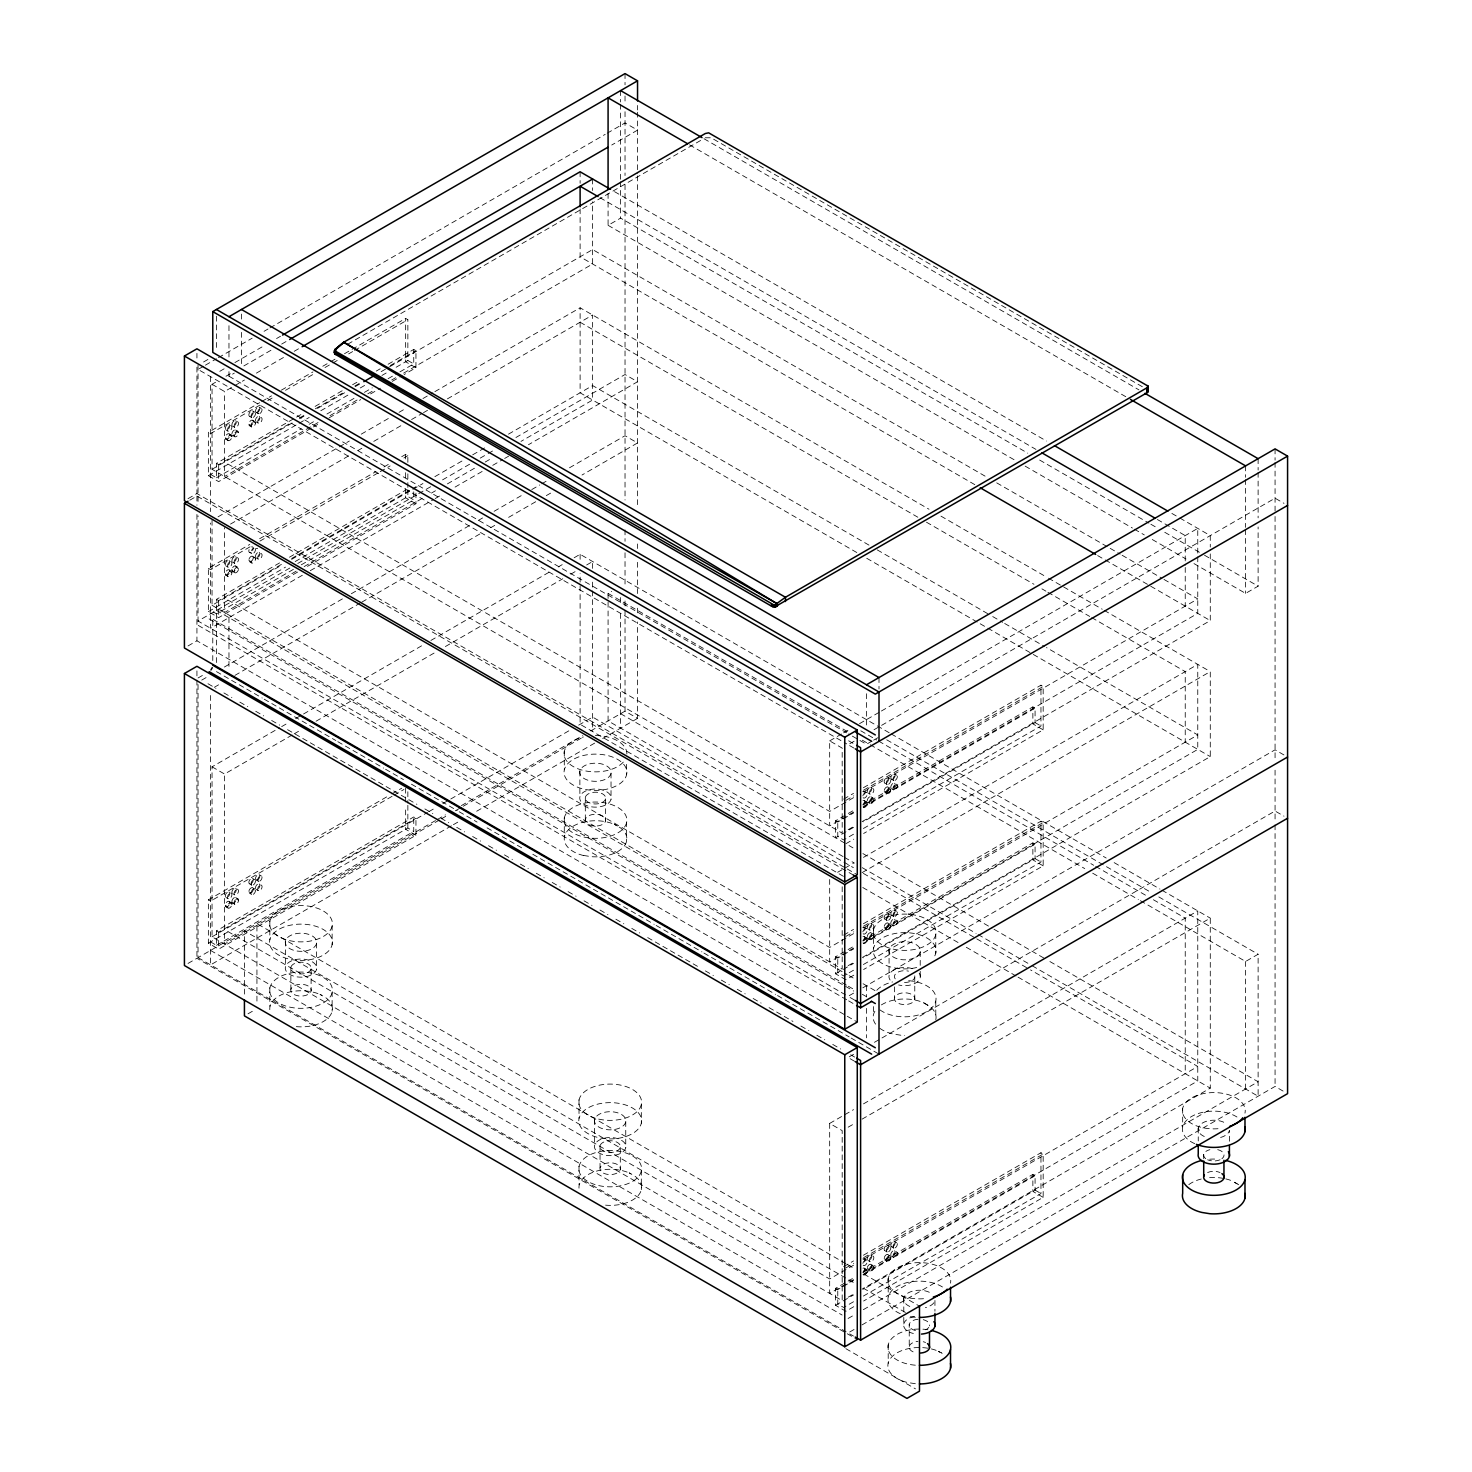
<?xml version="1.0" encoding="UTF-8"?>
<svg xmlns="http://www.w3.org/2000/svg" width="1472" height="1472" viewBox="0 0 1472 1472"><rect width="100%" height="100%" fill="white"/><g stroke="black" fill="none" stroke-linecap="round" stroke-linejoin="round"><path stroke-width="0.75" stroke-dasharray="5 3.75" d="M231.914 434.111L231.969 433.43A3.128 1.803 -60 0 1 234.324 430.082A3.128 1.803 -60 0 1 236.33 431.37L236.274 432.069A3.128 1.803 -60 0 1 233.919 435.399A3.128 1.803 -60 0 1 231.914 434.111L234.122 435.289A3.128 1.803 -60 0 0 236.127 436.669A3.128 1.803 -60 0 0 238.482 433.338L238.538 432.639A3.128 1.803 -60 0 0 236.532 431.37A3.128 1.803 -60 0 0 234.177 434.7L234.122 435.399M234.122 571.394L234.177 570.713A3.128 1.803 -60 0 1 236.532 567.364A3.128 1.803 -60 0 1 238.538 568.652L238.482 569.351A3.128 1.803 -60 0 1 236.127 572.682A3.128 1.803 -60 0 1 234.122 571.394L231.914 570.014M231.914 901.655L231.969 900.956A3.128 1.803 -60 0 1 234.324 897.626A3.128 1.803 -60 0 1 236.33 898.895A3.128 1.803 -60 0 1 238.538 900.183L238.482 900.864A3.128 1.803 -60 0 1 236.127 904.213A3.128 1.803 -60 0 1 234.122 902.925L234.177 902.226A3.128 1.803 -60 0 1 236.532 898.895L236.274 899.594A3.128 1.803 -60 0 1 233.919 902.925A3.128 1.803 -60 0 1 231.914 901.655L234.122 902.814M867.229 800.915L867.284 800.216A3.128 1.803 -60 0 1 869.639 796.886A3.128 1.803 -60 0 1 871.645 798.155L871.59 798.854A3.128 1.803 -60 0 1 869.234 802.185A3.128 1.803 -60 0 1 867.229 800.915L869.437 802.074M873.853 799.443L873.798 800.124A3.128 1.803 -60 0 1 871.442 803.473A3.128 1.803 -60 0 1 869.437 802.185L869.492 801.486A3.128 1.803 -60 0 1 871.847 798.155A3.128 1.803 -60 0 1 873.853 799.443L871.626 798.266M869.437 938.198L869.492 937.498A3.128 1.803 -60 0 1 871.847 934.168A3.128 1.803 -60 0 1 873.853 935.438L873.798 936.137A3.128 1.803 -60 0 1 871.442 939.486A3.128 1.803 -60 0 1 869.437 938.198L867.229 936.818M871.645 934.168L871.59 934.867A3.128 1.803 -60 0 1 869.234 938.198A3.128 1.803 -60 0 1 867.229 936.928L867.284 936.229A3.128 1.803 -60 0 1 869.639 932.898A3.128 1.803 -60 0 1 871.645 934.168L873.834 935.548M871.645 1265.699L871.59 1266.38A3.128 1.803 -60 0 1 869.234 1269.729A3.128 1.803 -60 0 1 867.229 1268.441L867.284 1267.742A3.128 1.803 -60 0 1 869.639 1264.411A3.128 1.803 -60 0 1 871.645 1265.699L873.798 1267.668A3.128 1.803 -60 0 1 871.442 1270.998A3.128 1.803 -60 0 1 869.437 1269.71L869.492 1269.03A3.128 1.803 -60 0 1 871.847 1265.681A3.128 1.803 -60 0 1 873.853 1266.969M203.578 361.983L209.098 358.782M203.578 366.234L198.039 369.417L846.676 743.894M205.418 365.166L216.458 358.782M218.426 357.641L252.154 338.174M264.058 331.31L268.014 329.01M270.002 327.87L605.194 134.357M607.182 133.216L625.03 122.912L637.542 130.125L611.763 145.01M219.77 371.33L225.29 368.147M234.913 362.572L264.666 345.405M276.57 338.542L280.526 336.242M853.558 812.102L829.674 825.884L829.674 740.876L842.186 748.107L842.186 833.115L212.042 469.292L212.042 384.284L218.003 380.843M225.97 376.243L231.932 372.802M243.874 365.921L271.731 349.821M281.667 344.08L287.647 340.639M228.97 371.643L228.97 376.225L234.324 373.115M212.042 384.284L224.554 391.515L244.444 380.034M256.386 373.134L284.243 357.052M294.179 351.311L300.159 347.87M347.723 344.209L701.298 140.079M311.383 428.094L218.666 481.62L208.362 475.677L208.362 432.326L259.642 402.702M261.63 401.562L271.492 395.876M281.354 390.172L312.91 371.956M322.791 366.252L328.698 362.83M330.666 361.689L336.591 358.285M344.485 353.722L405.646 318.412L407.854 319.682L407.854 360.493L394.036 368.46M259.882 405.113L210.57 433.596L208.362 432.326M267.775 400.568L273.7 397.146M285.531 390.301L315.118 373.226M324.999 367.522L330.906 364.118M332.893 362.977L338.799 359.554M348.662 353.869L352.618 351.587M354.586 350.446L407.854 319.682M608.083 193.458L608.083 225.326L620.614 218.114L1027.75 453.174M210.57 474.389L216.458 477.793L216.458 463.349L301.282 414.368M315.1 406.401L342.718 390.448M352.581 384.744L358.506 381.34M376.262 371.091L380.199 368.81M388.093 364.246L413.742 349.434L415.95 350.722L415.95 367.724L404.119 374.55M216.458 463.349L218.666 464.618L291.658 422.482M299.552 417.919L305.477 414.497M315.339 408.811L344.926 391.718M354.789 386.032L360.714 382.61M390.301 365.516L415.95 350.722M212.042 469.292L292.192 423.016M299.57 418.747L306.121 414.975M317.492 408.406L345.92 391.994M355.286 386.584L361.836 382.812M381.156 371.662L389.105 367.062M389.694 366.73L592.627 249.559L986.755 477.112M208.362 475.677L297.142 424.414M299.11 423.274L309.212 417.441M320.804 410.743L350.41 393.668M360.272 387.964L366.418 384.413M381.966 375.434L386.161 373.023M216.458 477.793L301.282 428.812M309.175 424.267L315.1 420.845M326.931 414.018L356.537 396.925M364.412 392.362L372.306 387.817M388.093 378.69L397.955 373.005M399.942 371.864L413.742 363.897L413.742 349.434M318.062 422.538L224.554 476.523L224.554 391.515M330.004 415.638L357.862 399.556M367.798 393.815L373.778 390.374M391.681 380.034L395.655 377.734M403.622 373.134L592.627 264.003L592.627 201.774M188.011 498.677L196.935 493.525L857.274 874.773M313.352 426.954L319.277 423.531M329.139 417.827L360.714 399.611M370.576 393.907L380.438 388.222M392.27 381.377L402.15 375.691M189.796 500.204L196.935 496.064L853.3 875.012M218.003 516.856L349.324 441.048M361.266 434.148L389.105 418.066M399.059 412.326L405.021 408.866M422.942 398.544L432.878 392.785M434.866 391.644L580.115 307.795L929.034 509.238M230.515 524.087L349.894 455.161M357.862 450.561L361.836 448.261M373.778 441.379L401.635 425.298M411.571 419.538L421.526 413.798M423.513 412.657L427.487 410.357M447.396 398.875L592.627 315.008L592.627 400.016L520.996 441.379M297.583 572.074L218.666 617.633L208.362 611.671L208.362 568.321L249.78 544.401M259.642 538.715L376.059 471.5M383.953 466.955L389.859 463.533M401.709 456.706L405.646 454.425L407.854 455.694L407.854 462.502M250.019 546.83L210.57 569.609L208.362 568.321M259.882 541.126L378.267 472.788M380.236 471.647L390.098 465.943M403.917 457.976L407.854 455.694M216.458 662.547L216.458 599.362L279.588 562.911M289.45 557.207L405.849 490.01M216.458 599.362L218.666 600.631L281.796 564.181M291.658 558.477L415.95 486.717M212.042 520.297L212.042 605.305L282.256 564.77M291.622 559.36L422.942 483.534M434.866 476.652L463.312 460.239M472.678 454.83L484.619 447.93M508.484 434.148L592.627 385.572L869.326 545.321M208.362 611.671L285.531 567.125M295.154 561.568L407.854 496.506L413.742 499.891L413.742 491.648M289.837 568.045L198.039 621.037L846.676 995.514M297.767 563.463L416.778 494.758M418.747 493.598L430.652 486.735M442.557 479.872L470.322 463.827M480.24 458.105L486.183 454.682M488.17 453.523L494.114 450.101M515.936 437.497L625.03 374.514L637.542 381.745L528.448 444.728M293.388 569.388L216.458 613.806L210.57 610.402M301.282 564.825L413.742 499.891M296.185 571.173L224.554 612.536L224.554 527.528M304.134 566.591L423.513 497.665M431.48 493.065L435.454 490.765M447.396 483.883L475.235 467.802M485.19 462.042L491.17 458.602M307.446 566.37L415.95 503.718L415.95 493.102M302.349 575.258L210.57 628.25L210.57 523.038M310.279 570.676L433.246 499.689M435.234 498.548L441.177 495.107M455.069 487.085L482.834 471.058M492.752 465.336L502.67 459.614M504.657 458.473L508.613 456.173M188.011 645.95L196.935 640.798L857.274 1022.046M198.039 677.985L203.578 674.802M201.738 680.101L207.258 676.918M224.388 667.037L343.381 598.331M351.311 593.75L470.322 525.044M478.253 520.462L484.196 517.022M494.114 511.299L521.898 495.273M531.797 489.55L539.746 484.969M541.714 483.81L547.676 480.387M569.498 467.783L625.03 435.73L637.542 442.943L582.01 475.014M214.25 687.332L221.61 683.082M234.913 675.39L359.867 603.262M361.854 602.122L482.834 532.257M490.765 527.675L494.739 525.394M508.613 517.371L536.378 501.345M546.296 495.622L552.258 492.182M853.558 1279.628L829.674 1293.41L829.674 1123.412L842.186 1130.625L842.186 1300.641L212.042 936.818L212.042 766.82L279.68 727.757M281.667 726.616L287.647 723.157M295.596 718.575L301.576 715.116M303.563 713.975L422.942 645.049M430.891 640.449L550.27 571.541M558.238 566.941L562.212 564.641M574.154 557.759L580.115 554.3L875.288 724.721M212.042 766.82L224.554 774.033L292.192 734.988M294.179 733.829L300.159 730.388M316.075 721.206L435.454 652.28M445.39 646.539L562.782 578.754M570.75 574.172L576.711 570.713M586.666 564.972L592.627 561.531L592.627 568.431M843.051 856.557L608.083 720.912L608.083 593.4L611.671 591.339M210.57 941.933L216.458 945.318L216.458 930.874L413.742 816.978L415.95 818.248L415.95 835.25L218.666 949.146L208.362 943.202L208.362 899.852L389.859 795.064M391.828 793.923L401.709 788.219M392.067 796.334L210.57 901.122L208.362 899.852M394.036 795.193L403.917 789.489M216.458 930.874L218.666 932.144L415.95 818.248M212.042 936.818L427.487 812.434M428.904 811.624L435.454 807.834M442.833 803.583L449.383 799.793M450.8 798.983L570.75 729.726M578.698 725.126L592.627 717.085L853.392 867.634M208.362 943.202L407.854 828.018L413.742 831.422L413.742 816.978M216.458 945.318L413.742 831.422M188.011 963.442L196.935 958.29L857.274 1339.538M198.039 684.535L198.039 957.646L435.491 820.566M437.478 819.426L445.446 814.826M461.362 805.626L582.783 735.522M590.75 730.922L625.03 711.142L637.542 718.373L637.542 621.975M439.429 819.996L224.554 944.049L224.554 774.033M441.416 818.837L447.396 815.396M455.345 810.796L461.325 807.355M463.312 806.214L582.691 737.288M451.407 825.829L210.57 964.878L210.57 694.048M453.413 824.67L460.791 820.419M476.67 811.238L594.725 743.084M602.692 738.484L637.542 718.373M247.995 1013.822L255.153 1009.682M829.674 740.876L841.616 733.994M843.603 732.835L849.565 729.394M859.519 723.654L879.41 712.172M881.415 711.013L1197.766 528.374L1197.766 613.382L863.494 806.362M854.128 741.226L848.074 744.703L856.612 749.634M874.018 729.726L1275.065 498.198L1283.989 503.35M871.847 741.189L866.493 744.28L848.608 733.958M873.632 740.158L879.005 737.067M843.658 799.112L853.521 793.408M863.402 787.722L1040.962 685.198L1043.17 686.486L1043.17 729.836L863.622 833.483M845.866 800.382L853.76 795.837M863.622 790.133L1043.17 686.486M853.558 797.658L829.674 811.44L224.554 462.079M863.494 791.918L1197.766 598.92L1163.929 579.398M853.558 827.393L835.562 837.789L835.562 820.787L853.318 810.538M863.181 804.834L1032.866 706.891L1035.074 708.161L1035.074 722.605L863.181 821.836M835.562 820.787L837.77 822.057L853.558 812.949M863.42 807.263L1035.074 708.161M1193.976 563.592L1245.606 593.4L1258.118 586.169L1258.118 526.976M848.166 829.674L854.128 826.215M862.095 821.634L1210.278 620.595L1210.278 549.387M853.521 834.219L843.658 839.923L837.77 836.519L837.77 822.057M863.402 828.515L1040.962 726.009L1040.962 685.198M845.866 843.732L853.76 839.187M837.642 872.289L853.558 863.107M863.494 857.366L1197.766 664.387L1197.766 749.395L863.494 942.374M862.095 872.638L1210.278 671.6L1210.278 756.608L862.095 957.628M843.658 935.125L853.521 929.421M863.402 923.735L1040.962 821.21L1043.17 822.498L1043.17 865.849L863.622 969.496M845.866 936.394L853.76 931.831M863.622 926.146L1043.17 822.498M853.558 933.653L829.674 947.453L224.554 598.074M863.494 927.912L1197.766 734.933L1046.482 647.588M853.76 975.2L845.866 979.745L835.562 973.802L835.562 956.8L853.318 946.551M863.181 940.847L1032.866 842.886L1035.074 844.174L1035.074 858.618L863.181 957.849M853.558 948.115L829.674 961.897L829.674 876.889M835.562 956.8L837.77 958.07L853.558 948.962M863.42 943.258L1035.074 844.174M848.166 965.669L854.128 962.228M835.562 973.802L853.558 963.406M853.521 970.232L843.658 975.918L837.77 972.532L837.77 958.07M863.402 964.528L1040.962 862.022L1040.962 821.21M853.594 993.14L848.074 996.323L856.612 1001.254M862.813 987.822L1275.065 749.818L1283.989 754.97M853.594 1054.338L848.074 1057.522L854.625 1061.312M874.423 1042.323L1275.065 811.017L1283.989 816.169M829.674 1123.412L853.558 1109.63M863.494 1103.871L1197.766 910.892L1197.766 1080.908L863.494 1273.887M848.166 1127.184L854.128 1123.743M862.095 1119.143L1210.278 918.123L1210.278 1088.139L862.095 1289.159M1140.358 900.698L1245.606 961.474L1258.118 954.242L1258.118 1096.217L1031.118 965.154M843.658 1266.638L853.521 1260.952M863.402 1255.248L1040.962 1152.742L1043.17 1154.011L1043.17 1197.362L863.622 1301.009M845.866 1267.926L853.76 1263.362M863.622 1257.658L1043.17 1154.011M853.558 1265.184L829.674 1278.966L224.554 929.605M863.494 1259.443L1197.766 1066.464L1030.547 969.919M853.76 1306.713L845.866 1311.276L835.562 1305.314L835.562 1288.313L853.318 1278.064M863.181 1272.378L1032.866 1174.417L1035.074 1175.686L1035.074 1190.13L863.181 1289.38M835.562 1288.313L837.77 1289.601L853.558 1280.474M863.42 1274.789L1035.074 1175.686M848.166 1297.2L854.128 1293.759M835.562 1305.314L853.558 1294.937M853.521 1301.745L843.658 1307.449L837.77 1304.045L837.77 1289.601M863.402 1296.059L1040.962 1193.534L1040.962 1152.742M848.074 1318.489L853.797 1315.195M863.346 1309.675L1258.118 1081.754L1047.604 960.222M854.036 1329.51L848.074 1332.951L853.447 1336.042M861.985 1324.929L1275.065 1086.428L1283.989 1091.598M705.272 137.779L711.16 137.779L1142.99 387.099M583.519 855.453L591.431 856.686A31.317 18.087 0 0 0 622.711 847.835A31.317 18.087 0 0 0 620.282 827.742L614.505 824.357L618.718 826.786M605.581 1205.126L606.17 1205.218A31.317 18.087 0 0 0 637.45 1196.35A31.317 18.087 0 0 0 635.021 1176.257L629.225 1172.871L633.438 1175.3M915.345 1383.717L907.433 1382.484A31.409 18.142 0 0 1 889.879 1359.3A31.409 18.142 0 0 1 929.439 1348.499M296.35 1026.61L296.976 1026.702A31.317 18.087 0 0 0 328.256 1017.833A31.317 18.087 0 0 0 325.827 997.74L320.031 994.373L324.245 996.802M881.378 1004.916A31.409 18.142 0 0 1 923.79 1002.8L927.894 1005.302M704.021 138.754L1138.96 389.878M689.522 144.845L1126.448 397.09M614.523 191.654L1046.482 441.03M1171.878 513.434L1177.858 516.874M1179.845 518.034L1210.278 535.606L1210.278 547.087M600.024 197.726L1035.957 449.402M1157.378 519.506L1185.236 535.606L1185.236 565.193M1039.655 460.055L1148.896 523.112M1150.883 524.253L1156.845 527.694M1164.775 532.294L1202.514 554.079M1204.501 555.22L1258.118 586.169M608.083 225.326L1015.238 460.386M1025.156 466.127L1132.41 528.043M1134.397 529.184L1144.314 534.925M1152.263 539.506L1186.027 559.01M996.71 482.853L1108.177 547.216M1110.182 548.357L1120.137 554.116M1122.124 555.257L1161.923 578.238M974.814 484.656L580.115 256.79L580.115 208.987M1097.652 555.588L1210.278 620.595M940.976 516.138L1046.482 577.042M1048.469 578.183L1102.215 609.224M1104.202 610.365L1210.278 671.6M580.115 322.239L918.51 517.61M926.477 522.21L1033.97 584.274M1041.918 588.855L1045.911 591.155M1047.898 592.314L1089.703 616.437M1091.69 617.596L1185.236 671.6L1185.236 742.164M877.275 549.902L990.748 615.425M992.735 616.566L1002.69 622.306M1004.677 623.466L1044.494 646.447M856.796 552.534L580.115 392.803L580.115 307.795M866.75 558.293L978.236 622.638M980.223 623.797L1210.278 756.608M407.854 360.493L413.742 363.897M1035.074 722.605L1040.962 726.009M415.95 367.724L405.646 361.762L405.646 318.412M1043.17 729.836L1032.866 723.893L1032.866 706.891M877.275 725.862L889.217 732.762M891.222 733.921L1106.19 858.029M1114.157 862.629L1159.936 889.07M1161.923 890.21L1210.278 918.123M886.733 739.827L1150.883 892.326M1158.814 896.926L1258.118 954.242M860.789 730.793L876.705 739.993M878.692 741.134L1093.678 865.26M1095.665 866.401L1145.437 895.142M1153.404 899.742L1185.236 918.123L1185.236 1073.677M608.083 593.4L848.406 732.154M862.298 740.177L868.259 743.618M870.246 744.758L1084.735 868.59M1092.684 873.19L1138.371 899.558M228.97 376.225L846.621 732.817M848.663 740.784L854.625 744.243M259.182 407.174L261.39 408.443M894.498 773.959L896.706 775.229M1035.074 858.618L1040.962 862.022M415.95 503.718L405.646 497.775L405.646 488.649M1043.17 865.849L1032.866 859.887L1032.866 842.886M256.165 412.418L258.391 413.687M891.48 779.203L893.688 780.491M252.54 410.872L254.748 412.16M887.855 777.676L890.063 778.946M259.238 416.447A3.128 1.803 -60 0 1 258.244 421.268A3.128 1.803 -60 0 1 255.539 419.722A3.128 1.803 -60 0 1 259.238 416.447L261.446 417.717A3.128 1.803 -60 0 1 260.452 422.556A3.128 1.803 -60 0 1 257.747 420.992A3.128 1.803 -60 0 1 261.446 417.717M894.553 783.233A3.128 1.803 -60 0 1 893.559 788.072A3.128 1.803 -60 0 1 890.854 786.508A3.128 1.803 -60 0 1 894.553 783.233L896.761 784.502A3.128 1.803 -60 0 1 895.767 789.342A3.128 1.803 -60 0 1 893.062 787.778A3.128 1.803 -60 0 1 896.761 784.502M249.559 416.355L251.767 417.625M884.874 783.159L887.082 784.429M256.11 421.857L258.318 423.126M891.425 788.642L893.633 789.912M252.65 420.293L254.858 421.562M887.966 787.078L890.174 788.348M253.258 421.691L255.466 422.979A3.128 1.803 -60 0 1 253.497 426.641A3.128 1.803 -60 0 1 251.105 426.07L251.05 425.445A3.128 1.803 -60 0 1 253.037 421.838A3.128 1.803 -60 0 1 255.41 422.409L255.466 423.034M888.573 788.55A3.128 1.803 -60 0 1 886.586 792.157A3.128 1.803 -60 0 1 884.212 791.605L884.157 790.961A3.128 1.803 -60 0 1 886.126 787.354A3.128 1.803 -60 0 1 888.518 787.925L890.781 789.765A3.128 1.803 -60 0 1 888.794 793.445A3.128 1.803 -60 0 1 886.42 792.874L886.365 792.249A3.128 1.803 -60 0 1 888.334 788.642A3.128 1.803 -60 0 1 890.726 789.194L890.781 789.838M248.842 424.249L251.05 425.518M884.157 791.034L886.365 792.304M249.449 425.647L251.657 426.917M884.764 792.433L886.972 793.721M235.686 420.698A3.128 1.803 -60 0 1 234.692 425.518A3.128 1.803 -60 0 1 231.987 423.973A3.128 1.803 -60 0 1 235.686 420.698L237.894 421.967A3.128 1.803 -60 0 1 236.9 426.806A3.128 1.803 -60 0 1 234.195 425.242A3.128 1.803 -60 0 1 237.894 421.967M870.982 787.483A3.128 1.803 -60 0 1 870.007 792.322A3.128 1.803 -60 0 1 867.302 790.758A3.128 1.803 -60 0 1 870.982 787.483L873.209 788.753A3.128 1.803 -60 0 1 872.215 793.592A3.128 1.803 -60 0 1 869.51 792.028A3.128 1.803 -60 0 1 873.209 788.753M232.558 426.107L234.766 427.377M867.873 792.893L870.081 794.162M229.062 424.506A3.128 1.803 -60 0 1 228.068 429.364A3.128 1.803 -60 0 1 225.363 427.782A3.128 1.803 -60 0 1 229.062 424.506L231.27 425.794A3.128 1.803 -60 0 1 230.276 430.634A3.128 1.803 -60 0 1 227.571 429.07A3.128 1.803 -60 0 1 231.27 425.794M864.377 791.31L866.585 792.58M235.612 430.008L237.82 431.278M870.927 796.794L873.135 798.082M236.311 431.48L238.519 432.75M225.934 429.916L228.142 431.204M232.613 435.491L234.821 436.761M867.928 802.277L870.136 803.546M229.172 433.946L231.398 435.215M864.487 800.75L866.695 802.019M229.687 435.307L231.895 436.577M865.002 802.093L867.21 803.381M225.308 437.828L227.516 439.116M225.805 439.19L228.013 440.459M620.614 713.699L847.007 844.413M848.994 845.554L852.969 847.854M862.905 853.576L991.999 928.114M993.986 929.255L1045.617 959.063M844.431 857.366L854.367 863.089M862.298 867.689L976.102 933.395M978.089 934.536L1029.738 964.344M863.346 873.393L974.814 937.738M976.801 938.897L1028.56 968.778M843.438 876.337L580.115 724.316L580.115 573.326M862.776 887.506L958.898 943M966.276 947.269L1016.048 975.991M1018.035 977.15L1210.278 1088.139M894.498 909.972L896.706 911.242M891.48 915.216L893.688 916.486M887.855 913.67L890.063 914.958M259.238 552.442A3.128 1.803 -60 0 1 258.244 557.281A3.128 1.803 -60 0 1 255.539 555.717A3.128 1.803 -60 0 1 259.238 552.442L261.446 553.73A3.128 1.803 -60 0 1 260.452 558.569A3.128 1.803 -60 0 1 257.747 557.005A3.128 1.803 -60 0 1 261.446 553.73M894.553 919.246A3.128 1.803 -60 0 1 893.559 924.085A3.128 1.803 -60 0 1 890.854 922.521A3.128 1.803 -60 0 1 894.553 919.246L896.761 920.515A3.128 1.803 -60 0 1 895.767 925.354A3.128 1.803 -60 0 1 893.062 923.79A3.128 1.803 -60 0 1 896.761 920.515M249.559 552.368L251.767 553.638M884.874 919.154L887.082 920.442M256.11 557.851L258.318 559.139M891.425 924.655L893.633 925.925M252.65 556.306L254.858 557.575M887.966 923.091L890.174 924.361M253.258 557.778A3.128 1.803 -60 0 1 251.289 561.384A3.128 1.803 -60 0 1 248.897 560.814L248.842 560.188A3.128 1.803 -60 0 1 250.829 556.582A3.128 1.803 -60 0 1 253.202 557.134L255.466 558.974M888.573 924.563A3.128 1.803 -60 0 1 886.586 928.17A3.128 1.803 -60 0 1 884.212 927.599L884.157 926.974A3.128 1.803 -60 0 1 886.126 923.367A3.128 1.803 -60 0 1 888.518 923.938L890.781 925.778A3.128 1.803 -60 0 1 888.794 929.458A3.128 1.803 -60 0 1 886.42 928.887L886.365 928.262A3.128 1.803 -60 0 1 888.334 924.637A3.128 1.803 -60 0 1 890.726 925.207L890.781 925.833M248.842 560.243L251.105 562.083A3.128 1.803 -60 0 0 253.497 562.654A3.128 1.803 -60 0 0 255.466 559.047L255.41 558.422A3.128 1.803 -60 0 0 253.037 557.851A3.128 1.803 -60 0 0 251.05 561.458M884.157 927.047L886.365 928.317M249.449 561.66L251.657 562.93M884.764 928.446L886.972 929.734M235.686 556.692A3.128 1.803 -60 0 1 234.692 561.531A3.128 1.803 -60 0 1 231.987 559.967A3.128 1.803 -60 0 1 235.686 556.692L237.894 557.98A3.128 1.803 -60 0 1 236.9 562.819A3.128 1.803 -60 0 1 234.195 561.255A3.128 1.803 -60 0 1 237.894 557.98M870.982 923.496A3.128 1.803 -60 0 1 870.007 928.335A3.128 1.803 -60 0 1 867.302 926.771A3.128 1.803 -60 0 1 870.982 923.496L873.209 924.766A3.128 1.803 -60 0 1 872.215 929.605A3.128 1.803 -60 0 1 869.51 928.041A3.128 1.803 -60 0 1 873.209 924.766M232.558 562.102L234.766 563.39M867.873 928.906L870.081 930.175M229.062 560.519A3.128 1.803 -60 0 1 228.068 565.358A3.128 1.803 -60 0 1 225.363 563.794A3.128 1.803 -60 0 1 229.062 560.519L231.27 561.807A3.128 1.803 -60 0 1 230.276 566.646A3.128 1.803 -60 0 1 227.571 565.064A3.128 1.803 -60 0 1 231.27 561.807M864.377 927.323L866.585 928.593M235.612 566.021L237.82 567.29M870.927 932.806L873.135 934.076M236.311 567.474L238.519 568.762M225.934 565.929L228.142 567.198M232.613 571.486L234.821 572.774M867.928 938.29L870.136 939.559M229.172 569.958L231.398 571.228M864.487 936.744L866.695 938.032M229.687 571.32L231.895 572.59A3.128 1.803 -60 0 1 229.816 576.343A3.128 1.803 -60 0 1 227.534 575.552L227.498 574.908A3.128 1.803 -60 0 1 229.595 571.375A3.128 1.803 -60 0 1 231.877 572.148L231.895 572.792M865.002 938.106L867.21 939.375M225.308 573.841L227.516 575.11M225.805 575.202L228.013 576.472M923.698 1002.874L929.513 1006.222A31.317 18.087 0 0 1 935.806 1019.654M1238.688 1184.739L1232.874 1181.372L1237.087 1183.801M212.042 605.305L842.186 969.128L842.186 884.12M216.458 610.402L847.173 974.538M849.16 975.697L853.134 977.997M863.089 983.738L879.005 992.919M846.382 985.081L211.692 618.645L212.778 621.037L212.778 660.818M848.369 986.24L854.349 989.681M862.298 994.281L866.29 996.581M209.098 618.902L853.723 991.079M846.676 999.764L198.039 625.287L198.039 515.807M848.663 1000.905L856.612 1005.505M216.458 671.618L262.218 698.022M264.206 699.182L335.837 740.526M337.824 741.686L383.585 768.108M385.572 769.249L403.475 779.59M411.442 784.19L457.203 810.594M459.19 811.753L477.094 822.094M487.048 827.834L524.842 849.657M532.809 854.257L606.427 896.761M608.414 897.902L654.175 924.324M656.162 925.465L701.923 951.887M703.91 953.046L727.794 966.828M729.781 967.969L775.542 994.391M777.529 995.55L849.16 1036.895M851.147 1038.054L879.005 1054.136M207.994 683.726L215.961 688.326M223.91 692.926L231.877 697.507M239.826 702.107L247.793 706.707M255.742 711.289L263.709 715.889M271.658 720.489L279.625 725.089M287.574 729.67L416.907 804.338M424.874 808.938L432.823 813.538M440.79 818.119L448.739 822.719M456.706 827.319L464.655 831.919M472.622 836.501L480.571 841.101M488.538 845.701L496.487 850.282M504.454 854.882L512.403 859.482M520.37 864.082L528.319 868.664M536.286 873.264L544.235 877.864M552.202 882.446L560.17 887.046M568.118 891.646L576.086 896.246M584.034 900.827L592.002 905.427M599.95 910.027L607.918 914.609M615.866 919.209L623.834 923.809M631.782 928.409L639.75 932.99M647.698 937.59L697.452 966.313M705.401 970.913L713.368 975.494M721.317 980.094L729.284 984.694M737.233 989.276L745.2 993.876M753.149 998.476L761.116 1003.076M769.065 1007.658L792.948 1021.439M800.915 1026.039L808.864 1030.639M816.831 1035.239L824.78 1039.821M832.747 1044.421L840.696 1049.021M850.65 1054.762L854.625 1057.062M1035.074 1190.13L1040.962 1193.534M415.95 835.25L405.646 829.288L405.646 806.472M1043.17 1197.362L1032.866 1191.418L1032.866 1174.417M259.182 874.699L261.39 875.969M894.498 1241.485L896.706 1242.773M256.165 879.943L258.391 881.213M891.48 1246.747L893.688 1248.017M252.54 878.416L254.748 879.686M887.855 1245.202L890.063 1246.471M259.238 883.973A3.128 1.803 -60 0 1 258.244 888.812A3.128 1.803 -60 0 1 255.539 887.248A3.128 1.803 -60 0 1 259.238 883.973L261.446 885.242A3.128 1.803 -60 0 1 260.452 890.082A3.128 1.803 -60 0 1 257.747 888.518A3.128 1.803 -60 0 1 261.446 885.242M894.553 1250.758A3.128 1.803 -60 0 1 893.559 1255.598A3.128 1.803 -60 0 1 890.854 1254.034A3.128 1.803 -60 0 1 894.553 1250.758L896.761 1252.028A3.128 1.803 -60 0 1 895.767 1256.867A3.128 1.803 -60 0 1 893.062 1255.322A3.128 1.803 -60 0 1 896.761 1252.028M249.559 883.881L251.767 885.169M884.874 1250.685L887.082 1251.954M256.11 889.382L258.318 890.652M891.425 1256.168L893.633 1257.438M252.65 887.818L254.858 889.088M887.966 1254.604L890.174 1255.892M253.258 889.29A3.128 1.803 -60 0 1 251.289 892.897A3.128 1.803 -60 0 1 248.897 892.326L248.842 891.701A3.128 1.803 -60 0 1 250.829 888.094A3.128 1.803 -60 0 1 253.202 888.665L255.466 890.505A3.128 1.803 -60 0 1 253.497 894.185A3.128 1.803 -60 0 1 251.105 893.614L251.05 892.989A3.128 1.803 -60 0 1 253.037 889.364A3.128 1.803 -60 0 1 255.41 889.934L255.466 890.56M888.573 1256.076A3.128 1.803 -60 0 1 886.586 1259.701A3.128 1.803 -60 0 1 884.212 1259.13L884.157 1258.505A3.128 1.803 -60 0 1 886.126 1254.88A3.128 1.803 -60 0 1 888.518 1255.45L890.781 1257.29A3.128 1.803 -60 0 1 888.794 1260.97A3.128 1.803 -60 0 1 886.42 1260.4L886.365 1259.774A3.128 1.803 -60 0 1 888.334 1256.168A3.128 1.803 -60 0 1 890.726 1256.738L890.781 1257.364M248.842 891.774L251.05 893.044M884.157 1258.56L886.365 1259.83M249.449 893.173L251.657 894.461M884.764 1259.977L886.972 1261.246M235.686 888.223A3.128 1.803 -60 0 1 234.692 893.062A3.128 1.803 -60 0 1 231.987 891.498A3.128 1.803 -60 0 1 235.686 888.223L237.894 889.493A3.128 1.803 -60 0 1 236.9 894.332A3.128 1.803 -60 0 1 234.195 892.768A3.128 1.803 -60 0 1 237.894 889.493M870.982 1255.009A3.128 1.803 -60 0 1 870.007 1259.848A3.128 1.803 -60 0 1 867.302 1258.284A3.128 1.803 -60 0 1 870.982 1255.009L873.209 1256.278A3.128 1.803 -60 0 1 872.215 1261.118A3.128 1.803 -60 0 1 869.51 1259.554A3.128 1.803 -60 0 1 873.209 1256.278M232.558 893.633L234.766 894.902M867.873 1260.418L870.081 1261.688M229.062 892.05A3.128 1.803 -60 0 1 228.068 896.89A3.128 1.803 -60 0 1 225.363 895.307A3.128 1.803 -60 0 1 229.062 892.05L231.27 893.32A3.128 1.803 -60 0 1 230.276 898.159A3.128 1.803 -60 0 1 227.571 896.595A3.128 1.803 -60 0 1 231.27 893.32M864.377 1258.836L866.585 1260.106M235.612 897.534L237.82 898.803M870.927 1264.319L873.135 1265.607M236.311 899.006L238.519 900.275M225.934 897.46L228.142 898.73M867.229 1268.33L869.437 1269.618M232.613 903.017L234.821 904.286M867.928 1269.802L870.136 1271.072M229.172 901.471L231.398 902.759M864.487 1268.275L866.695 1269.545M229.687 902.833L231.895 904.102M865.002 1269.618L867.21 1270.906M225.308 905.372L227.516 906.642M845.866 1263.675L256.938 923.643L256.938 1001.77M847.854 1264.816L853.834 1268.257M863.788 1273.998L919.485 1306.161M225.805 906.715L228.013 908.003M853.263 1282.388L244.426 930.874L244.426 995.201M863.199 1288.129L906.973 1313.392M210.57 950.434L842.131 1315.048M198.039 957.646L846.087 1331.792M845.866 1348.665L915.51 1388.869M1275.065 448.886L1275.065 460.092M1275.065 462.337L1275.065 514.206M1275.065 516.488L1275.065 758.871M1275.065 770.206L1275.065 822.498M1275.065 824.78L1275.065 1086.428M1258.118 458.675L1258.118 470.046M1258.118 472.328L1258.118 517.868M1245.606 465.888L1245.606 477.278M1245.606 479.559L1245.606 527.362M1245.606 529.644L1245.606 593.4M1245.606 961.474L1245.606 1088.986M1229.414 1141.242L1229.414 1130.478A15.714 9.071 0 0 1 1219.865 1137.654M1203.71 1154.324L1203.71 1158.74M1198.245 1128.067L1198.245 1140.984M1185.236 567.456L1185.236 606.151M1182.678 1108.306L1182.678 1126.853M935.769 934.646A31.409 18.142 0 0 1 885.445 946.588A31.409 18.142 0 0 1 892.694 915.455A31.409 18.142 0 0 1 935.769 934.646L935.787 953.194M935.787 1001.107L935.787 1017.594M934.941 1300.494L934.941 1311.258M920.202 951.979A15.714 9.071 0 0 1 895.05 957.941A15.714 9.071 0 0 1 898.674 942.374A15.714 9.071 0 0 1 920.202 951.979L920.221 969.202M920.221 971.354L920.221 977.794M914.774 977.371L914.774 999.47A10.212 5.888 0 0 1 898.398 1003.352A10.212 5.888 0 0 1 900.754 993.232A10.212 5.888 0 0 1 914.756 999.47M917.994 1319.262A10.212 5.888 0 0 0 909.236 1324.358L909.236 1346.42A10.212 5.888 0 0 0 915.474 1352.658M903.79 1298.083L903.79 1315.287M903.79 1317.44L903.79 1323.898A15.714 9.071 0 0 0 913.376 1333.503M894.516 986.847L894.516 997.906M889.07 949.55L889.07 975.384M888.205 1278.322L888.205 1296.869M888.205 1344.782L888.205 1363.33M879.005 677.562L879.005 689.006M873.485 929.807L873.485 948.354M873.485 1006.572L873.485 1014.815M866.493 693.735L866.493 725.972M866.493 985.706L866.493 997.041M866.493 1008.375L866.493 1037.834M641.314 1104.644A31.409 18.142 0 0 1 590.99 1116.586A31.409 18.142 0 0 1 598.239 1085.453A31.409 18.142 0 0 1 641.314 1104.644L641.332 1123.191A31.409 18.142 0 0 1 590.99 1135.133A31.409 18.142 0 0 1 598.239 1104A31.409 18.142 0 0 1 641.314 1123.191M641.314 1171.105A31.409 18.142 0 0 1 590.99 1183.046A31.409 18.142 0 0 1 598.239 1151.914A31.409 18.142 0 0 1 641.314 1171.105L641.332 1189.652M637.542 105.469L637.542 109.958M637.542 112.203L637.542 173.586M637.542 175.886L637.542 507.214M637.542 543.941L637.542 548.522M637.542 562.304L637.542 594.43M637.542 608.194L637.542 612.794M626.612 764.373L626.612 774.677A31.409 18.142 0 0 1 576.251 786.618A31.409 18.142 0 0 1 583.501 755.486A31.409 18.142 0 0 1 626.594 774.677M626.594 822.59A31.409 18.142 0 0 1 576.251 834.532A31.409 18.142 0 0 1 583.501 803.399A31.409 18.142 0 0 1 626.594 822.59L626.612 841.138M625.747 1121.977A15.714 9.071 0 0 1 600.576 1127.957A15.714 9.071 0 0 1 604.201 1112.39A15.714 9.071 0 0 1 625.747 1121.977L625.747 1147.81A15.714 9.071 0 0 1 600.576 1153.772A15.714 9.071 0 0 1 604.201 1138.206A15.714 9.071 0 0 1 625.747 1147.81M625.03 73.6L625.03 84.806M625.03 96.011L625.03 102.727M625.03 111.706L625.03 175.518M625.03 184.662L625.03 499.983M625.03 529.828L625.03 541.291M625.03 552.773L625.03 587.199M625.03 600.981L625.03 607.862M625.03 610.162L625.03 711.142M620.614 90.602L620.614 101.991M620.614 104.254L620.614 179.4M620.614 181.682L620.614 218.114M620.614 597.558L620.614 604.403M620.614 613.511L620.614 728.143M620.301 1147.387A10.212 5.888 0 0 1 603.943 1151.27A10.212 5.888 0 0 1 606.298 1141.15A10.212 5.888 0 0 1 620.301 1147.387L620.301 1169.486A10.212 5.888 0 0 1 603.943 1173.368A10.212 5.888 0 0 1 606.298 1163.248A10.212 5.888 0 0 1 620.301 1169.486M611.027 773.462A15.714 9.071 0 0 1 585.856 779.442A15.714 9.071 0 0 1 589.481 763.876A15.714 9.071 0 0 1 611.027 773.462L611.027 799.296A15.714 9.071 0 0 1 585.856 805.258A15.714 9.071 0 0 1 589.481 789.691A15.714 9.071 0 0 1 611.027 799.296M605.562 798.873A10.212 5.888 0 0 1 589.205 802.755A10.212 5.888 0 0 1 591.578 792.635A10.212 5.888 0 0 1 605.562 798.873L605.581 820.971A10.212 5.888 0 0 1 589.205 824.835A10.212 5.888 0 0 1 591.578 814.715A10.212 5.888 0 0 1 605.562 820.953M600.042 1145.823L600.042 1167.903M594.596 1119.566L594.596 1145.4M592.627 179.014L592.627 190.495M592.627 582.121L592.627 731.547M585.322 797.29L585.322 819.389M580.115 171.782L580.115 183.264M580.115 554.3L580.115 561.2M579.876 771.052L579.876 796.867M579.011 1099.805L579.011 1118.352M579.011 1166.266L579.011 1184.813M564.291 751.29L564.291 769.838M564.291 817.751L564.291 836.298M407.854 473.837L407.854 487.434M407.854 489.698L407.854 496.506M407.854 791.752L407.854 803.086M407.854 805.35L407.854 828.018M405.646 454.425L405.646 458.988M405.646 472.678L405.646 479.522M405.646 788.219L405.646 804.19M332.12 926.146A31.409 18.142 0 0 1 281.796 938.087A31.409 18.142 0 0 1 289.046 906.954A31.409 18.142 0 0 1 332.12 926.146L332.138 944.693A31.409 18.142 0 0 1 281.796 956.634A31.409 18.142 0 0 1 289.046 925.483A31.409 18.142 0 0 1 332.12 944.674M332.12 992.606A31.409 18.142 0 0 1 281.796 1004.548A31.409 18.142 0 0 1 289.046 973.415A31.409 18.142 0 0 1 332.12 992.606L332.138 1011.154M316.554 943.478A15.714 9.071 0 0 1 291.382 949.44A15.714 9.071 0 0 1 295.007 933.874A15.714 9.071 0 0 1 316.554 943.478L316.572 969.294A15.714 9.071 0 0 1 291.382 975.274A15.714 9.071 0 0 1 295.007 959.707A15.714 9.071 0 0 1 316.554 969.294M311.107 968.87A10.212 5.888 0 0 1 294.75 972.753A10.212 5.888 0 0 1 297.105 962.633A10.212 5.888 0 0 1 311.107 968.87L311.107 990.969A10.212 5.888 0 0 1 294.75 994.851A10.212 5.888 0 0 1 297.105 984.731A10.212 5.888 0 0 1 311.107 990.969M290.867 967.306L290.867 989.405M285.402 941.05L285.402 966.883M269.836 921.306L269.836 939.854M269.836 987.767L269.836 1006.314M241.482 314.07L241.482 320.933M241.482 332.378L241.482 364.412M228.97 325.68L228.97 359.297M228.97 617.633L228.97 669.76M218.666 464.618L218.666 481.62M218.666 600.631L218.666 617.633M218.666 932.144L218.666 949.146M216.458 316.204L216.458 349.821M210.57 376.648L210.57 511.594M198.039 365.166L198.039 504.381M196.935 353.39L196.935 357.99M196.935 367.172L196.935 493.525M196.935 496.064L196.935 505.264M196.935 514.446L196.935 640.798M196.935 670.901L196.935 677.801M196.935 680.082L196.935 958.29M862.813 927.47A3.128 1.803 -60 0 1 865.021 928.74A3.128 1.803 -60 0 1 862.794 932.567M862.942 940.976A3.128 1.803 -60 0 1 865.205 937.995A3.128 1.803 -60 0 1 867.192 938.934L867.21 939.596A3.128 1.803 -60 0 1 865.407 942.926A3.128 1.803 -60 0 1 863.015 942.89M862.886 931.868A3.128 1.803 -60 0 1 866.29 928.482A3.128 1.803 -60 0 1 866.272 932.659A3.128 1.803 -60 0 1 862.886 933.193M862.997 936.726A3.128 1.803 -60 0 1 864.984 937.664L865.002 938.308A3.128 1.803 -60 0 1 863.199 941.657M255.116 548.467A3.128 1.803 -60 0 1 253.92 552.957A3.128 1.803 -60 0 1 251.05 552.276A3.128 1.803 -60 0 1 249.099 549.571A3.128 1.803 -60 0 1 252.908 547.179A3.128 1.803 -60 0 1 251.142 552.129A3.128 1.803 -60 0 1 253.736 548.136M257.692 548.265A3.018 1.748 -60 0 1 256.165 548.43M862.813 791.458A3.128 1.803 -60 0 1 865.021 792.746A3.128 1.803 -60 0 1 862.794 796.573M862.942 804.982A3.128 1.803 -60 0 1 865.205 801.982A3.128 1.803 -60 0 1 867.192 802.939L867.21 803.583A3.128 1.803 -60 0 1 865.407 806.914A3.128 1.803 -60 0 1 863.015 806.877M862.886 795.855A3.128 1.803 -60 0 1 866.29 792.47A3.128 1.803 -60 0 1 866.272 796.646A3.128 1.803 -60 0 1 862.886 797.18M862.997 800.713A3.128 1.803 -60 0 1 864.984 801.651L865.002 802.314A3.128 1.803 -60 0 1 863.199 805.644M862.813 1258.983A3.128 1.803 -60 0 1 865.021 1260.271A3.128 1.803 -60 0 1 862.794 1264.098M862.942 1272.507A3.128 1.803 -60 0 1 865.205 1269.526A3.128 1.803 -60 0 1 867.192 1270.465L867.21 1271.109A3.128 1.803 -60 0 1 865.407 1274.458A3.128 1.803 -60 0 1 863.015 1274.402M862.886 1263.381A3.128 1.803 -60 0 1 866.29 1259.995A3.128 1.803 -60 0 1 866.272 1264.172A3.128 1.803 -60 0 1 862.886 1264.706M862.997 1268.238A3.128 1.803 -60 0 1 864.984 1269.177L865.002 1269.839A3.128 1.803 -60 0 1 863.199 1273.17M919.172 973.139A15.714 9.071 0 0 1 915.75 983.002A15.714 9.071 0 0 1 898.656 984.97M890.118 980.039A15.714 9.071 0 0 1 895.086 969.386A15.714 9.071 0 0 1 914.186 969.386M916.725 967.509A31.409 18.142 0 0 1 873.503 953.138A31.409 18.142 0 0 1 908.758 932.788A31.409 18.142 0 0 1 933.634 957.738M879.741 1028.247A31.409 18.142 0 0 0 892.713 1033.933L900.625 1035.202A31.317 18.087 0 0 0 904.728 1035.423M875.582 1024.144A31.409 18.142 0 0 1 875.546 1010.234M908.647 980.702A31.409 18.142 0 0 1 931.868 1007.731A31.409 18.142 0 0 1 879.704 1009.718M876.797 990.288A31.409 18.142 0 0 1 892.566 981.934M914.774 975.844A10.212 5.888 0 0 1 903.33 982.431M895.197 978.843A10.212 5.888 0 0 1 897.423 972.422A10.212 5.888 0 0 1 908.537 971.134M578.993 1188.18A31.317 18.087 0 0 1 595.847 1171.307A31.317 18.087 0 0 1 629.446 1173.037M623.3 762.11A31.409 18.142 0 0 1 572.295 765.974A31.409 18.142 0 0 1 583.372 736.975M595.369 735.577A31.409 18.142 0 0 1 626.594 756.13M583.74 855.582A31.317 18.087 0 0 1 568.413 829.803A31.317 18.087 0 0 1 614.726 824.522M1207.61 1172.522A10.212 5.888 0 0 1 1220.03 1172.522M1217.712 1149.65A10.212 5.888 0 0 1 1221.926 1158.685M1220.049 1159.77A10.212 5.888 0 0 1 1207.629 1159.789M1205.734 1158.685A10.212 5.888 0 0 1 1209.91 1149.669M1204.28 1136.476A15.714 9.071 0 0 1 1202.716 1122.86A15.714 9.071 0 0 1 1226.305 1123.762M1194.73 1143.67A31.409 18.142 0 0 1 1191.621 1116.457A31.409 18.142 0 0 1 1238.762 1118.242M1218.006 1128.711A31.409 18.142 0 0 1 1182.439 1111.544A31.409 18.142 0 0 1 1215.228 1092.61A31.409 18.142 0 0 1 1244.962 1113.145M1188.806 1184.629A31.409 18.142 0 0 1 1201.686 1178.906M1209.616 1177.674A31.409 18.142 0 0 1 1223.913 1178.483M1225.826 1178.906A31.409 18.142 0 0 1 1232.984 1181.298M1209.653 1159.218A31.409 18.142 0 0 1 1217.841 1159.2M909.236 1346.438A10.212 5.888 0 0 1 917.994 1341.36M923.257 1341.746A10.212 5.888 0 0 1 925.575 1342.519M928.795 1327.376A10.212 5.888 0 0 1 925.594 1329.786M915.474 1330.559A10.212 5.888 0 0 1 909.236 1324.358M923.257 1319.666A10.212 5.888 0 0 1 929.476 1325.904M933.855 1302.775A15.714 9.071 0 0 1 925.41 1307.651M909.806 1306.474A15.714 9.071 0 0 1 908.261 1292.876A15.714 9.071 0 0 1 931.831 1293.778M915.345 1317.274A31.409 18.142 0 0 1 907.396 1316.06M900.257 1313.686A31.409 18.142 0 0 1 897.147 1286.454A31.409 18.142 0 0 1 944.306 1288.258M923.551 1298.709A31.409 18.142 0 0 1 887.984 1281.542A31.409 18.142 0 0 1 920.754 1262.626A31.409 18.142 0 0 1 950.489 1283.161M931.371 1348.922A31.409 18.142 0 0 1 938.51 1351.314M915.345 1365.188A31.409 18.142 0 0 1 888.996 1342.556A31.409 18.142 0 0 1 931.334 1330.43M903.79 1323.954A15.714 9.071 0 0 1 917.277 1316.115M269.799 1009.663A31.317 18.087 0 0 1 286.654 992.79A31.317 18.087 0 0 1 320.252 994.538M231.969 569.443L231.914 570.124A3.128 1.803 -60 0 0 233.919 571.412A3.128 1.803 -60 0 0 236.274 568.063L236.33 567.382A3.128 1.803 -60 0 0 234.324 566.094A3.128 1.803 -60 0 0 231.969 569.443M941.399 1352.823L938.418 1351.388L942.614 1353.817L941.399 1352.823M253.258 421.765L253.202 421.139A3.128 1.803 -60 0 0 250.829 420.569A3.128 1.803 -60 0 0 248.842 424.175L248.897 424.801A3.128 1.803 -60 0 0 251.289 425.371A3.128 1.803 -60 0 0 253.258 421.765M231.895 436.779L231.877 436.135A3.128 1.803 -60 0 0 229.595 435.362A3.128 1.803 -60 0 0 227.498 438.895L227.534 439.558A3.128 1.803 -60 0 0 229.816 440.33A3.128 1.803 -60 0 0 231.895 436.779M229.687 435.51L229.669 434.866A3.128 1.803 -60 0 0 227.387 434.074A3.128 1.803 -60 0 0 225.29 437.626L225.326 438.27A3.128 1.803 -60 0 0 227.59 439.061A3.128 1.803 -60 0 0 229.687 435.51M229.687 571.522L229.669 570.878A3.128 1.803 -60 0 0 227.387 570.087A3.128 1.803 -60 0 0 225.29 573.638L225.326 574.282A3.128 1.803 -60 0 0 227.59 575.074A3.128 1.803 -60 0 0 229.687 571.522M231.895 904.323L231.877 903.661A3.128 1.803 -60 0 0 229.595 902.888A3.128 1.803 -60 0 0 227.498 906.439L227.534 907.083A3.128 1.803 -60 0 0 229.816 907.856A3.128 1.803 -60 0 0 231.895 904.323M229.687 903.035L229.669 902.391A3.128 1.803 -60 0 0 227.387 901.618A3.128 1.803 -60 0 0 225.29 905.151L225.326 905.814A3.128 1.803 -60 0 0 227.59 906.586A3.128 1.803 -60 0 0 229.687 903.035M893.007 915.05A3.018 1.748 -60 0 0 894.829 910.285A3.018 1.748 -60 0 0 891.13 912.438A3.018 1.748 -60 0 0 893.007 915.05M888.665 920.184A3.128 1.803 -60 0 0 890.431 915.253A3.128 1.803 -60 0 0 886.604 917.645A3.128 1.803 -60 0 0 888.665 920.184M886.457 918.914A3.128 1.803 -60 0 0 888.223 913.983A3.128 1.803 -60 0 0 884.396 916.375A3.128 1.803 -60 0 0 886.457 918.914M895.215 916.338A3.018 1.748 -60 0 0 897.037 911.554A3.018 1.748 -60 0 0 893.338 913.726A3.018 1.748 -60 0 0 895.215 916.338M893.007 779.056A3.018 1.748 -60 0 0 894.829 774.272A3.018 1.748 -60 0 0 891.13 776.443A3.018 1.748 -60 0 0 893.007 779.056M888.665 784.19A3.128 1.803 -60 0 0 890.431 779.24A3.128 1.803 -60 0 0 886.604 781.632A3.128 1.803 -60 0 0 888.665 784.19M886.457 782.902A3.128 1.803 -60 0 0 888.223 777.97A3.128 1.803 -60 0 0 884.396 780.362A3.128 1.803 -60 0 0 886.457 782.902M895.215 780.326A3.018 1.748 -60 0 0 897.037 775.542A3.018 1.748 -60 0 0 893.338 777.713A3.018 1.748 -60 0 0 895.215 780.326M259.9 413.522A3.018 1.748 -60 0 0 261.74 408.756A3.018 1.748 -60 0 0 258.023 410.927A3.018 1.748 -60 0 0 259.9 413.522M251.142 416.116A3.128 1.803 -60 0 0 252.908 411.166A3.128 1.803 -60 0 0 249.099 413.558A3.128 1.803 -60 0 0 251.142 416.116M253.35 417.386A3.128 1.803 -60 0 0 255.116 412.454A3.128 1.803 -60 0 0 251.307 414.846A3.128 1.803 -60 0 0 253.35 417.386M257.692 412.252A3.018 1.748 -60 0 0 259.532 407.486A3.018 1.748 -60 0 0 255.815 409.639A3.018 1.748 -60 0 0 257.692 412.252M893.007 1246.582A3.018 1.748 -60 0 0 894.829 1241.798A3.018 1.748 -60 0 0 891.13 1243.969A3.018 1.748 -60 0 0 893.007 1246.582M888.665 1251.715A3.128 1.803 -60 0 0 890.431 1246.766A3.128 1.803 -60 0 0 886.604 1249.158A3.128 1.803 -60 0 0 888.665 1251.715M886.457 1250.427A3.128 1.803 -60 0 0 888.223 1245.496A3.128 1.803 -60 0 0 884.396 1247.888A3.128 1.803 -60 0 0 886.457 1250.427M895.215 1247.851A3.018 1.748 -60 0 0 897.037 1243.086A3.018 1.748 -60 0 0 893.338 1245.238A3.018 1.748 -60 0 0 895.215 1247.851M259.9 881.066A3.018 1.748 -60 0 0 261.74 876.282A3.018 1.748 -60 0 0 258.023 878.453A3.018 1.748 -60 0 0 259.9 881.066M251.142 883.642A3.128 1.803 -60 0 0 252.908 878.71A3.128 1.803 -60 0 0 249.099 881.102A3.128 1.803 -60 0 0 251.142 883.642M253.35 884.911A3.128 1.803 -60 0 0 255.116 879.98A3.128 1.803 -60 0 0 251.307 882.372A3.128 1.803 -60 0 0 253.35 884.911M257.692 879.778A3.018 1.748 -60 0 0 259.532 875.012A3.018 1.748 -60 0 0 255.815 877.165A3.018 1.748 -60 0 0 257.692 879.778"/><path stroke-width="1.5" d="M777.4 606.151L777.4 603.888L334.512 350.649L334.512 353.096L335.101 349.434L343.749 342.24L705.272 133.529L708.658 132.83L1147.958 386.05L1148.16 391.35L1146.964 392.785L774.916 606.832L771.512 606.151L335.708 354.531L334.512 350.649L343.749 342.24L785.459 597.264L1148.16 387.099M334.714 353.611L334.714 351.845L335.708 354.531L334.512 350.649L335.726 352.82L774.014 605.01L774.916 606.832L774.916 604.918L785.459 597.264L785.459 601.514M334.512 353.096L334.53 351.274M335.726 352.82L335.119 354.108L335.119 352.378M772.266 606.501L772.285 604.771L774.916 604.918L775.818 606.722L776.646 604.366L776.664 606.501L775.818 604.698L773.113 606.722L772.285 604.771L771.512 606.151L771.53 604.44L772.266 606.501L773.113 604.955L773.113 606.722L774.916 604.918M334.512 352.581L335.101 349.434L343.749 342.24L777.4 603.888L774.916 606.832M212.281 667.644L210.938 669.981M875.325 734.933L212.778 352.415L212.778 311.604L625.03 73.6L637.542 80.831L637.542 100.998M228.97 316.719L637.542 80.831M184.423 356.022L196.935 348.809L857.274 730.038L857.274 874.773L844.762 881.986L184.423 500.756L184.423 356.022L844.762 737.27L857.274 730.038M282.514 335.101L607.789 147.31M289.634 339.498L580.115 171.782L610.549 189.354M302.146 346.711L592.627 179.014M363.823 381.653L373.778 375.912M853.3 875.012L857.274 877.312L857.274 1022.046L844.762 1029.259L184.423 648.011L184.423 503.295L188.011 501.234M184.423 673.514L196.935 666.301L857.274 1047.549L857.274 1339.538L844.762 1346.751L184.423 965.522L184.423 673.514L844.762 1054.762L857.274 1047.549M866.493 684.774L1275.065 448.886L1287.577 456.118L1287.577 1093.659L860.605 1340.164L855.232 1337.073M1287.577 456.118L875.325 694.122L212.778 311.604M1287.577 505.43L860.605 751.934L855.232 748.843M184.423 503.295L844.762 884.543L857.274 877.312M1287.577 757.031L860.605 1003.554L855.232 1000.445M856.612 1005.505L860.605 1007.805L871.645 1001.42M1287.577 818.248L860.605 1064.753L855.232 1061.662M620.614 90.602L702.034 137.614M1144.922 393.318L1258.118 458.675M687.534 143.686L608.083 97.833L608.083 188.894M1130.422 399.39L1245.606 465.888M1054.449 445.63L1167.903 511.134M598.037 196.567L580.115 186.226L580.115 206.724M1041.918 452.861L1155.391 518.365M980.223 487.784L1095.665 554.429M241.482 309.488L879.005 677.562M216.458 309.488L879.005 692.006L879.005 741.299M855.729 732.118L871.645 741.299M856.612 745.384L860.605 747.684L860.605 1007.805M871.332 1001.254L875.325 1003.554M212.778 665.234L875.325 1047.751M209.098 671.618L871.645 1054.136M856.612 1058.202L860.605 1060.502L860.605 1340.164M1147.553 389.822L1148.16 390.834M334.714 351.845L335.119 354.108M335.69 348.882L335.708 351.146M335.101 349.434L335.119 351.569M775.818 604.698L775.818 606.722M1244.981 1117.266L1244.981 1131.692M1244.981 1179.606L1244.981 1198.153M1229.414 1145.547L1229.414 1156.311M1223.95 1160.304L1223.95 1177.986M1203.71 1160.948L1203.71 1176.404M1198.245 1145.29L1198.245 1153.901A15.714 9.071 0 0 0 1215.835 1164.094A15.714 9.071 0 0 0 1228.347 1151.656M1182.678 1174.766L1182.678 1193.314A31.409 18.142 0 0 0 1201.906 1212.45L1209.818 1213.719A31.317 18.087 0 0 0 1244.981 1193.424M1147.958 386.05L1147.958 391.865M1147.553 385.572L1147.553 392.362M1146.964 388.534L1146.964 392.785M950.526 1287.282L950.526 1301.708M950.526 1349.622L950.526 1368.169M934.941 1313.41L934.941 1326.327M929.494 1332.528L929.494 1347.984M919.485 1306.161L919.485 1391.169L906.973 1398.4L244.426 1015.882L244.426 999.801M879.005 992.919L879.005 1054.136M844.762 737.27L844.762 881.986M844.762 884.543L844.762 1029.259M844.762 1054.762L844.762 1346.751M1221.926 1173.607A10.212 5.888 0 0 1 1221.355 1181.188A10.212 5.888 0 0 1 1208.328 1182.163A10.212 5.888 0 0 1 1204.409 1174.932M1225.79 1160.414A31.409 18.142 0 0 1 1238.798 1188.198A31.409 18.142 0 0 1 1188.953 1188.272A31.409 18.142 0 0 1 1201.741 1160.451M1244.981 1126.963A31.409 18.142 0 0 1 1230.39 1144.682A31.409 18.142 0 0 1 1196.405 1144.37M1242.828 1117.708A31.409 18.142 0 0 1 1229.58 1126.43M927.47 1343.623A10.212 5.888 0 0 1 920.718 1353.044M931.334 1330.43A31.409 18.142 0 0 1 950.194 1350.689A31.409 18.142 0 0 1 919.448 1365.335M933.892 1321.654A15.714 9.071 0 0 1 921.454 1334.092M950.526 1296.961A31.409 18.142 0 0 1 919.448 1317.422M950.507 1363.422A31.317 18.087 0 0 1 919.448 1383.938M947.214 1289.141A31.409 18.142 0 0 1 933.303 1296.998"/></g></svg>
